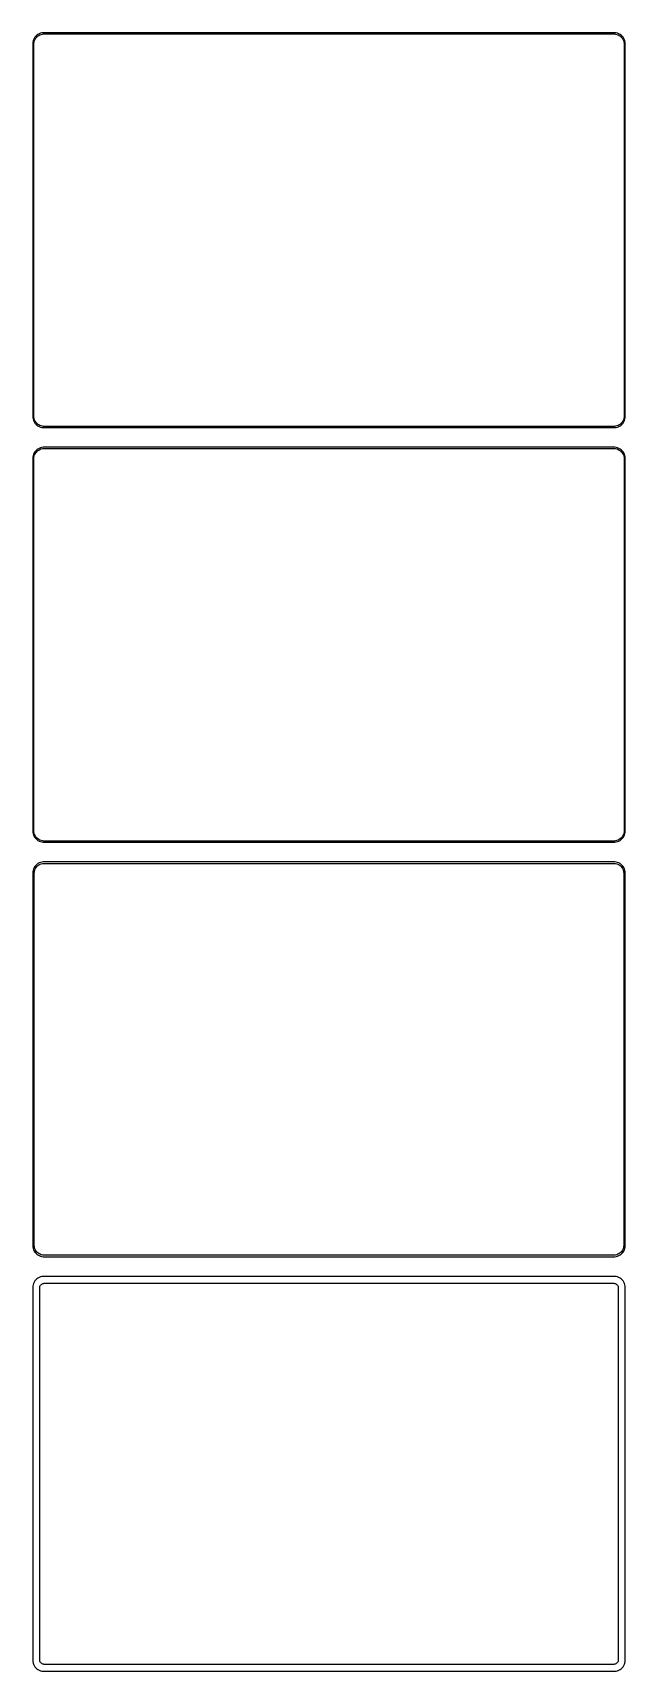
# Model space of a CAD drawing. Header units: metres. Extents: x -135 to 135, y 666 to 1413.
import ezdxf

# ---------------------------------------------------------------- set-up
doc = ezdxf.new("R2010")
doc.units = ezdxf.units.M

msp = doc.modelspace()

# ---------------------------------------------------------------- linework, layer by layer
for p, q in [((-133.187, 1411.85), (-133.645, 1411.42)), ((-132.679, 1412.22), (-133.187, 1411.85)), ((-132.129, 1412.52), (-132.679, 1412.22)), ((-132.295, 1411.76), (-131.772, 1412.05)), ((-131.545, 1412.76), (-132.129, 1412.52)), ((-131.772, 1412.05), (-131.218, 1412.27)), ((-130.937, 1412.91), (-131.545, 1412.76)), ((-131.218, 1412.27), (-130.64, 1412.42)), ((-130.314, 1412.99), (-130.937, 1412.91)), ((-130.64, 1412.42), (-130.048, 1412.49)), ((130.314, 1412.99), (-130.314, 1412.99)), ((-130.048, 1412.49), (130.048, 1412.49)), ((130.048, 1412.49), (130.64, 1412.42)), ((130.937, 1412.91), (130.314, 1412.99)), ((130.64, 1412.42), (131.218, 1412.27)), ((131.545, 1412.76), (130.937, 1412.91)), ((131.218, 1412.27), (131.772, 1412.05)), ((132.129, 1412.52), (131.545, 1412.76)), ((131.772, 1412.05), (132.295, 1411.76)), ((132.679, 1412.22), (132.129, 1412.52)), ((133.187, 1411.85), (132.679, 1412.22)), ((133.645, 1411.42), (133.187, 1411.85)), ((-134.961, 1408.63), (-135, 1408)), ((-135, 1408), (-135, 1238)), ((-134.843, 1409.24), (-134.961, 1408.63)), ((-134.649, 1409.84), (-134.843, 1409.24)), ((-134.382, 1410.41), (-134.649, 1409.84)), ((-134.5, 1407.75), (-134.463, 1408.35)), ((-134.5, 1238.25), (-134.5, 1407.75)), ((-134.463, 1408.35), (-134.351, 1408.93)), ((-134.045, 1410.94), (-134.382, 1410.41)), ((-134.351, 1408.93), (-134.166, 1409.5)), ((-134.166, 1409.5), (-133.912, 1410.04)), ((-133.645, 1411.42), (-134.045, 1410.94)), ((-133.912, 1410.04), (-133.593, 1410.54)), ((-133.593, 1410.54), (-133.213, 1411)), ((-133.213, 1411), (-132.778, 1411.41)), ((-132.778, 1411.41), (-132.295, 1411.76)), ((132.295, 1411.76), (132.778, 1411.41)), ((132.778, 1411.41), (133.213, 1411)), ((133.213, 1411), (133.593, 1410.54)), ((133.593, 1410.54), (133.912, 1410.04)), ((134.045, 1410.94), (133.645, 1411.42)), ((133.912, 1410.04), (134.166, 1409.5)), ((134.382, 1410.41), (134.045, 1410.94)), ((134.166, 1409.5), (134.351, 1408.93)), ((134.351, 1408.93), (134.463, 1408.35)), ((134.649, 1409.84), (134.382, 1410.41)), ((134.463, 1408.35), (134.5, 1407.75)), ((134.5, 1407.75), (134.5, 1238.25)), ((134.843, 1409.24), (134.649, 1409.84)), ((134.961, 1408.63), (134.843, 1409.24)), ((135, 1408), (134.961, 1408.63)), ((135, 1238), (135, 1408)), ((-135, 1238), (-134.961, 1237.37)), ((-134.961, 1237.37), (-134.843, 1236.76)), ((-134.843, 1236.76), (-134.649, 1236.16)), ((-134.649, 1236.16), (-134.382, 1235.59)), ((-134.463, 1237.65), (-134.5, 1238.25)), ((-134.351, 1237.07), (-134.463, 1237.65)), ((-134.382, 1235.59), (-134.045, 1235.06)), ((-134.166, 1236.5), (-134.351, 1237.07)), ((-133.912, 1235.96), (-134.166, 1236.5)), ((-134.045, 1235.06), (-133.645, 1234.58)), ((-133.593, 1235.46), (-133.912, 1235.96)), ((-133.645, 1234.58), (-133.187, 1234.15)), ((-133.213, 1235), (-133.593, 1235.46)), ((-132.778, 1234.59), (-133.213, 1235)), ((-133.187, 1234.15), (-132.679, 1233.78)), ((-132.295, 1234.24), (-132.778, 1234.59)), ((-132.679, 1233.78), (-132.129, 1233.48)), ((-131.772, 1233.95), (-132.295, 1234.24)), ((-132.129, 1233.48), (-131.545, 1233.24)), ((-131.218, 1233.73), (-131.772, 1233.95)), ((-131.545, 1233.24), (-130.937, 1233.09)), ((-130.64, 1233.58), (-131.218, 1233.73)), ((-130.937, 1233.09), (-130.314, 1233.01)), ((-130.048, 1233.51), (-130.64, 1233.58)), ((-130.314, 1233.01), (130.314, 1233.01)), ((130.048, 1233.51), (-130.048, 1233.51)), ((130.64, 1233.58), (130.048, 1233.51)), ((130.314, 1233.01), (130.937, 1233.09)), ((131.218, 1233.73), (130.64, 1233.58)), ((130.937, 1233.09), (131.545, 1233.24)), ((131.772, 1233.95), (131.218, 1233.73)), ((131.545, 1233.24), (132.129, 1233.48)), ((132.295, 1234.24), (131.772, 1233.95)), ((132.129, 1233.48), (132.679, 1233.78)), ((132.778, 1234.59), (132.295, 1234.24)), ((132.679, 1233.78), (133.187, 1234.15)), ((133.213, 1235), (132.778, 1234.59)), ((133.187, 1234.15), (133.645, 1234.58)), ((133.593, 1235.46), (133.213, 1235)), ((133.912, 1235.96), (133.593, 1235.46)), ((133.645, 1234.58), (134.045, 1235.06)), ((134.166, 1236.5), (133.912, 1235.96)), ((134.045, 1235.06), (134.382, 1235.59)), ((134.351, 1237.07), (134.166, 1236.5)), ((134.463, 1237.65), (134.351, 1237.07)), ((134.382, 1235.59), (134.649, 1236.16)), ((134.5, 1238.25), (134.463, 1237.65)), ((134.649, 1236.16), (134.843, 1236.76)), ((134.843, 1236.76), (134.961, 1237.37)), ((134.961, 1237.37), (135, 1238)), ((-134.961, 1219.63), (-135, 1219)), ((-135, 1219), (-135, 1049)), ((-134.843, 1220.24), (-134.961, 1219.63)), ((-134.649, 1220.84), (-134.843, 1220.24)), ((-134.382, 1221.41), (-134.649, 1220.84)), ((-134.5, 1218.75), (-134.463, 1219.35)), ((-134.5, 1049.25), (-134.5, 1218.75)), ((-134.463, 1219.35), (-134.351, 1219.93)), ((-134.045, 1221.94), (-134.382, 1221.41)), ((-134.351, 1219.93), (-134.166, 1220.5)), ((-134.166, 1220.5), (-133.912, 1221.04)), ((-133.645, 1222.42), (-134.045, 1221.94)), ((-133.912, 1221.04), (-133.593, 1221.54)), ((-133.187, 1222.85), (-133.645, 1222.42)), ((-133.593, 1221.54), (-133.213, 1222)), ((-133.213, 1222), (-132.778, 1222.41)), ((-132.679, 1223.22), (-133.187, 1222.85)), ((-132.778, 1222.41), (-132.295, 1222.76)), ((-132.129, 1223.52), (-132.679, 1223.22)), ((-132.295, 1222.76), (-131.772, 1223.05)), ((-131.545, 1223.76), (-132.129, 1223.52)), ((-131.772, 1223.05), (-131.218, 1223.27)), ((-130.937, 1223.91), (-131.545, 1223.76)), ((-131.218, 1223.27), (-130.64, 1223.42)), ((-130.314, 1223.99), (-130.937, 1223.91)), ((-130.64, 1223.42), (-130.048, 1223.49)), ((130.314, 1223.99), (-130.314, 1223.99)), ((-130.048, 1223.49), (130.048, 1223.49)), ((130.048, 1223.49), (130.64, 1223.42)), ((130.937, 1223.91), (130.314, 1223.99)), ((130.64, 1223.42), (131.218, 1223.27)), ((131.545, 1223.76), (130.937, 1223.91)), ((131.218, 1223.27), (131.772, 1223.05)), ((132.129, 1223.52), (131.545, 1223.76)), ((131.772, 1223.05), (132.295, 1222.76)), ((132.679, 1223.22), (132.129, 1223.52)), ((132.295, 1222.76), (132.778, 1222.41)), ((133.187, 1222.85), (132.679, 1223.22)), ((132.778, 1222.41), (133.213, 1222)), ((133.645, 1222.42), (133.187, 1222.85)), ((133.213, 1222), (133.593, 1221.54)), ((133.593, 1221.54), (133.912, 1221.04)), ((134.045, 1221.94), (133.645, 1222.42)), ((133.912, 1221.04), (134.166, 1220.5)), ((134.382, 1221.41), (134.045, 1221.94)), ((134.166, 1220.5), (134.351, 1219.93)), ((134.351, 1219.93), (134.463, 1219.35)), ((134.649, 1220.84), (134.382, 1221.41)), ((134.463, 1219.35), (134.5, 1218.75)), ((134.5, 1218.75), (134.5, 1049.25)), ((134.843, 1220.24), (134.649, 1220.84)), ((134.961, 1219.63), (134.843, 1220.24)), ((135, 1219), (134.961, 1219.63)), ((135, 1049), (135, 1219)), ((-135, 1049), (-134.961, 1048.37)), ((-134.961, 1048.37), (-134.843, 1047.76)), ((-134.843, 1047.76), (-134.649, 1047.16)), ((-134.649, 1047.16), (-134.382, 1046.59)), ((-134.463, 1048.65), (-134.5, 1049.25)), ((-134.351, 1048.07), (-134.463, 1048.65)), ((-134.382, 1046.59), (-134.045, 1046.06)), ((-134.166, 1047.5), (-134.351, 1048.07)), ((-133.912, 1046.96), (-134.166, 1047.5)), ((-134.045, 1046.06), (-133.645, 1045.58)), ((-133.593, 1046.46), (-133.912, 1046.96)), ((-133.213, 1046), (-133.593, 1046.46)), ((-132.778, 1045.59), (-133.213, 1046)), ((133.213, 1046), (132.778, 1045.59)), ((133.593, 1046.46), (133.213, 1046)), ((133.912, 1046.96), (133.593, 1046.46)), ((133.645, 1045.58), (134.045, 1046.06)), ((134.166, 1047.5), (133.912, 1046.96)), ((134.045, 1046.06), (134.382, 1046.59)), ((134.351, 1048.07), (134.166, 1047.5)), ((134.463, 1048.65), (134.351, 1048.07)), ((134.382, 1046.59), (134.649, 1047.16)), ((134.5, 1049.25), (134.463, 1048.65)), ((134.649, 1047.16), (134.843, 1047.76)), ((134.843, 1047.76), (134.961, 1048.37)), ((134.961, 1048.37), (135, 1049)), ((-133.645, 1045.58), (-133.187, 1045.15)), ((-133.187, 1045.15), (-132.679, 1044.78)), ((-132.295, 1045.24), (-132.778, 1045.59)), ((-132.679, 1044.78), (-132.129, 1044.48)), ((-131.772, 1044.95), (-132.295, 1045.24)), ((-132.129, 1044.48), (-131.545, 1044.24)), ((-131.218, 1044.73), (-131.772, 1044.95)), ((-131.545, 1044.24), (-130.937, 1044.09)), ((-130.64, 1044.58), (-131.218, 1044.73)), ((-130.937, 1044.09), (-130.314, 1044.01)), ((-130.048, 1044.51), (-130.64, 1044.58)), ((-130.314, 1044.01), (130.314, 1044.01)), ((130.048, 1044.51), (-130.048, 1044.51)), ((130.64, 1044.58), (130.048, 1044.51)), ((130.314, 1044.01), (130.937, 1044.09)), ((131.218, 1044.73), (130.64, 1044.58)), ((130.937, 1044.09), (131.545, 1044.24)), ((131.772, 1044.95), (131.218, 1044.73)), ((131.545, 1044.24), (132.129, 1044.48)), ((132.295, 1045.24), (131.772, 1044.95)), ((132.129, 1044.48), (132.679, 1044.78)), ((132.778, 1045.59), (132.295, 1045.24)), ((132.679, 1044.78), (133.187, 1045.15)), ((133.187, 1045.15), (133.645, 1045.58)), ((-134.843, 1031.24), (-134.961, 1030.63)), ((-134.649, 1031.84), (-134.843, 1031.24)), ((-134.382, 1032.41), (-134.649, 1031.84)), ((-134.045, 1032.94), (-134.382, 1032.41)), ((-134.292, 1030.32), (-134.185, 1030.89)), ((-134.185, 1030.89), (-134.007, 1031.44)), ((-133.645, 1033.42), (-134.045, 1032.94)), ((-134.007, 1031.44), (-133.762, 1031.96)), ((-133.762, 1031.96), (-133.454, 1032.44)), ((-133.187, 1033.85), (-133.645, 1033.42)), ((-133.454, 1032.44), (-133.088, 1032.88)), ((-132.679, 1034.22), (-133.187, 1033.85)), ((-133.088, 1032.88), (-132.668, 1033.28)), ((-132.129, 1034.52), (-132.679, 1034.22)), ((-132.668, 1033.28), (-132.203, 1033.62)), ((-132.203, 1033.62), (-131.699, 1033.89)), ((-131.545, 1034.76), (-132.129, 1034.52)), ((-131.699, 1033.89), (-131.165, 1034.1)), ((-130.937, 1034.91), (-131.545, 1034.76)), ((-131.165, 1034.1), (-130.608, 1034.25)), ((-130.314, 1034.99), (-130.937, 1034.91)), ((-130.608, 1034.25), (-130.037, 1034.32)), ((130.314, 1034.99), (-130.314, 1034.99)), ((-130.037, 1034.32), (130.037, 1034.32)), ((130.037, 1034.32), (130.608, 1034.25)), ((130.937, 1034.91), (130.314, 1034.99)), ((130.608, 1034.25), (131.165, 1034.1)), ((131.545, 1034.76), (130.937, 1034.91)), ((131.165, 1034.1), (131.699, 1033.89)), ((132.129, 1034.52), (131.545, 1034.76)), ((131.699, 1033.89), (132.203, 1033.62)), ((132.679, 1034.22), (132.129, 1034.52)), ((132.203, 1033.62), (132.668, 1033.28)), ((132.668, 1033.28), (133.088, 1032.88)), ((133.187, 1033.85), (132.679, 1034.22)), ((133.088, 1032.88), (133.454, 1032.44)), ((133.645, 1033.42), (133.187, 1033.85)), ((133.454, 1032.44), (133.762, 1031.96)), ((134.045, 1032.94), (133.645, 1033.42)), ((133.762, 1031.96), (134.007, 1031.44)), ((134.007, 1031.44), (134.185, 1030.89)), ((134.382, 1032.41), (134.045, 1032.94)), ((134.185, 1030.89), (134.292, 1030.32)), ((134.649, 1031.84), (134.382, 1032.41)), ((134.843, 1031.24), (134.649, 1031.84)), ((134.961, 1030.63), (134.843, 1031.24)), ((-134.961, 1030.63), (-135, 1030)), ((-135, 1030), (-135, 860)), ((-134.328, 1029.75), (-134.292, 1030.32)), ((-134.328, 860.25), (-134.328, 1029.75)), ((134.292, 1030.32), (134.328, 1029.75)), ((134.328, 1029.75), (134.328, 860.25)), ((135, 1030), (134.961, 1030.63)), ((135, 860), (135, 1030)), ((-135, 860), (-134.961, 859.373)), ((-134.961, 859.373), (-134.843, 858.757)), ((-134.292, 859.676), (-134.328, 860.25)), ((-134.185, 859.111), (-134.292, 859.676)), ((-134.007, 858.565), (-134.185, 859.111)), ((134.185, 859.111), (134.007, 858.565)), ((134.292, 859.676), (134.185, 859.111)), ((134.328, 860.25), (134.292, 859.676)), ((134.843, 858.757), (134.961, 859.373)), ((134.961, 859.373), (135, 860)), ((-134.843, 858.757), (-134.649, 858.159)), ((-134.649, 858.159), (-134.382, 857.591)), ((-134.382, 857.591), (-134.045, 857.061)), ((-134.045, 857.061), (-133.645, 856.577)), ((-133.762, 858.044), (-134.007, 858.565)), ((-133.454, 857.559), (-133.762, 858.044)), ((-133.645, 856.577), (-133.187, 856.147)), ((-133.088, 857.116), (-133.454, 857.559)), ((-133.187, 856.147), (-132.679, 855.778)), ((-132.668, 856.722), (-133.088, 857.116)), ((-132.679, 855.778), (-132.129, 855.476)), ((-132.203, 856.384), (-132.668, 856.722)), ((-131.699, 856.107), (-132.203, 856.384)), ((-132.129, 855.476), (-131.545, 855.245)), ((-131.165, 855.896), (-131.699, 856.107)), ((-131.545, 855.245), (-130.937, 855.089)), ((-130.608, 855.753), (-131.165, 855.896)), ((-130.937, 855.089), (-130.314, 855.01)), ((-130.037, 855.681), (-130.608, 855.753)), ((-130.314, 855.01), (130.314, 855.01)), ((130.037, 855.681), (-130.037, 855.681)), ((130.608, 855.753), (130.037, 855.681)), ((130.314, 855.01), (130.937, 855.089)), ((131.165, 855.896), (130.608, 855.753)), ((130.937, 855.089), (131.545, 855.245)), ((131.699, 856.107), (131.165, 855.896)), ((131.545, 855.245), (132.129, 855.476)), ((132.203, 856.384), (131.699, 856.107)), ((132.129, 855.476), (132.679, 855.778)), ((132.668, 856.722), (132.203, 856.384)), ((133.088, 857.116), (132.668, 856.722)), ((132.679, 855.778), (133.187, 856.147)), ((133.454, 857.559), (133.088, 857.116)), ((133.187, 856.147), (133.645, 856.577)), ((133.762, 858.044), (133.454, 857.559)), ((133.645, 856.577), (134.045, 857.061)), ((134.007, 858.565), (133.762, 858.044)), ((134.045, 857.061), (134.382, 857.591)), ((134.382, 857.591), (134.649, 858.159)), ((134.649, 858.159), (134.843, 858.757)), ((-133.645, 844.423), (-134.045, 843.939)), ((-133.187, 844.853), (-133.645, 844.423)), ((-132.679, 845.222), (-133.187, 844.853)), ((-132.129, 845.524), (-132.679, 845.222)), ((-131.545, 845.755), (-132.129, 845.524)), ((-130.937, 845.911), (-131.545, 845.755)), ((-130.314, 845.99), (-130.937, 845.911)), ((130.314, 845.99), (-130.314, 845.99)), ((130.937, 845.911), (130.314, 845.99)), ((131.545, 845.755), (130.937, 845.911)), ((132.129, 845.524), (131.545, 845.755)), ((132.679, 845.222), (132.129, 845.524)), ((133.187, 844.853), (132.679, 845.222)), ((133.645, 844.423), (133.187, 844.853)), ((134.045, 843.939), (133.645, 844.423)), ((-134.961, 841.627), (-135, 841)), ((-135, 841), (-135, 671)), ((-134.843, 842.243), (-134.961, 841.627)), ((-134.649, 842.841), (-134.843, 842.243)), ((-134.382, 843.409), (-134.649, 842.841)), ((-134.045, 843.939), (-134.382, 843.409)), ((-131.86, 840.75), (-131.843, 841.014)), ((-131.86, 671.25), (-131.86, 840.75)), ((-131.843, 841.014), (-131.793, 841.275)), ((-131.793, 841.275), (-131.711, 841.527)), ((-131.711, 841.527), (-131.599, 841.766)), ((-131.599, 841.766), (-131.457, 841.99)), ((-131.457, 841.99), (-131.288, 842.194)), ((-131.288, 842.194), (-131.095, 842.376)), ((-131.095, 842.376), (-130.88, 842.531)), ((-130.88, 842.531), (-130.648, 842.659)), ((-130.648, 842.659), (-130.402, 842.756)), ((-130.402, 842.756), (-130.145, 842.822)), ((-130.145, 842.822), (-129.882, 842.855)), ((-129.882, 842.855), (129.882, 842.855)), ((129.882, 842.855), (130.145, 842.822)), ((130.145, 842.822), (130.402, 842.756)), ((130.402, 842.756), (130.648, 842.659)), ((130.648, 842.659), (130.88, 842.531)), ((130.88, 842.531), (131.095, 842.376)), ((131.095, 842.376), (131.288, 842.194)), ((131.288, 842.194), (131.457, 841.99)), ((131.457, 841.99), (131.599, 841.766)), ((131.599, 841.766), (131.711, 841.527)), ((131.711, 841.527), (131.793, 841.275)), ((131.793, 841.275), (131.843, 841.014)), ((131.843, 841.014), (131.86, 840.75)), ((131.86, 840.75), (131.86, 671.25)), ((134.382, 843.409), (134.045, 843.939)), ((134.649, 842.841), (134.382, 843.409)), ((134.843, 842.243), (134.649, 842.841)), ((134.961, 841.627), (134.843, 842.243)), ((135, 841), (134.961, 841.627)), ((135, 671), (135, 841)), ((-135, 671), (-134.961, 670.373)), ((-134.961, 670.373), (-134.843, 669.757)), ((-134.843, 669.757), (-134.649, 669.159)), ((-134.649, 669.159), (-134.382, 668.591)), ((-134.382, 668.591), (-134.045, 668.061)), ((-134.045, 668.061), (-133.645, 667.577)), ((-133.645, 667.577), (-133.187, 667.147)), ((-133.187, 667.147), (-132.679, 666.778)), ((-132.679, 666.778), (-132.129, 666.476)), ((-132.129, 666.476), (-131.545, 666.245)), ((-131.843, 670.986), (-131.86, 671.25)), ((-131.793, 670.725), (-131.843, 670.986)), ((-131.711, 670.473), (-131.793, 670.725)), ((-131.599, 670.234), (-131.711, 670.473)), ((-131.457, 670.01), (-131.599, 670.234)), ((-131.545, 666.245), (-130.937, 666.089)), ((-131.288, 669.806), (-131.457, 670.01)), ((-131.095, 669.624), (-131.288, 669.806)), ((-130.88, 669.469), (-131.095, 669.624)), ((-130.937, 666.089), (-130.314, 666.01)), ((-130.648, 669.341), (-130.88, 669.469)), ((-130.402, 669.244), (-130.648, 669.341)), ((-130.145, 669.178), (-130.402, 669.244)), ((-130.314, 666.01), (130.314, 666.01)), ((-129.882, 669.145), (-130.145, 669.178)), ((129.882, 669.145), (-129.882, 669.145)), ((130.145, 669.178), (129.882, 669.145)), ((130.402, 669.244), (130.145, 669.178)), ((130.314, 666.01), (130.937, 666.089)), ((130.648, 669.341), (130.402, 669.244)), ((130.88, 669.469), (130.648, 669.341)), ((131.095, 669.624), (130.88, 669.469)), ((130.937, 666.089), (131.545, 666.245)), ((131.288, 669.806), (131.095, 669.624)), ((131.457, 670.01), (131.288, 669.806)), ((131.599, 670.234), (131.457, 670.01)), ((131.545, 666.245), (132.129, 666.476)), ((131.711, 670.473), (131.599, 670.234)), ((131.793, 670.725), (131.711, 670.473)), ((131.843, 670.986), (131.793, 670.725)), ((131.86, 671.25), (131.843, 670.986)), ((132.129, 666.476), (132.679, 666.778)), ((132.679, 666.778), (133.187, 667.147)), ((133.187, 667.147), (133.645, 667.577)), ((133.645, 667.577), (134.045, 668.061)), ((134.045, 668.061), (134.382, 668.591)), ((134.382, 668.591), (134.649, 669.159)), ((134.649, 669.159), (134.843, 669.757)), ((134.843, 669.757), (134.961, 670.373)), ((134.961, 670.373), (135, 671))]:
    msp.add_line(p, q)

doc.saveas('drawing.dxf')
